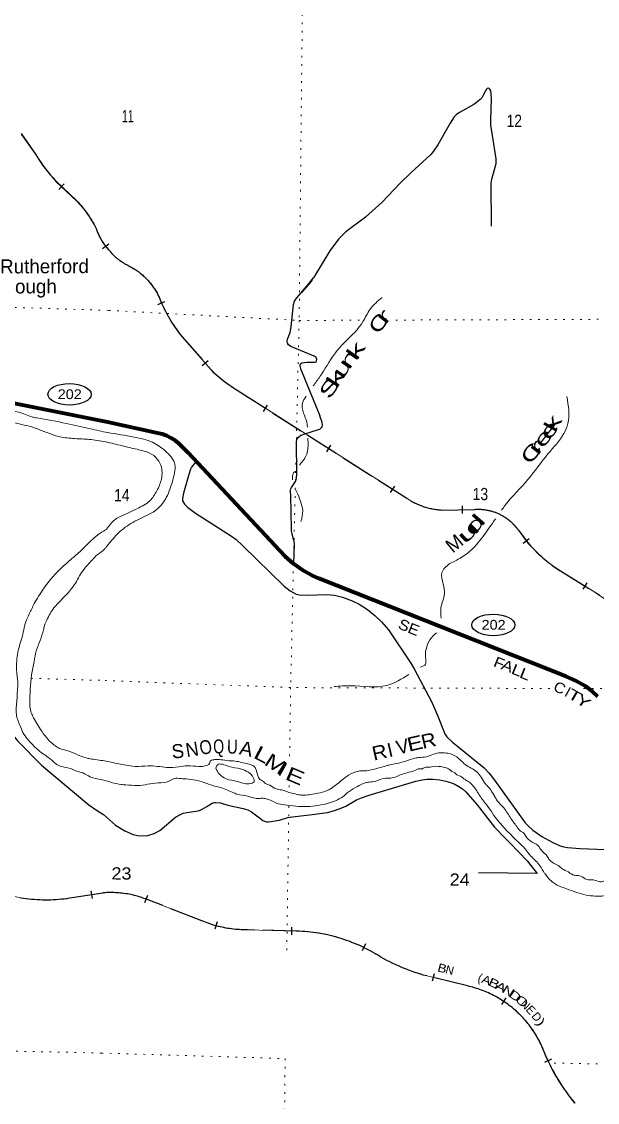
# Model space of a CAD drawing. Header units: feet. Extents: x -248627 to 3, y 0 to 184934.
# Drawn here: x -218540 to -210296, y 16290 to 31777 of the extents above; entities that cross this region are included whole.
import ezdxf
from ezdxf.enums import TextEntityAlignment as Align

# ---------------------------------------------------------------- set-up
doc = ezdxf.new("R2010")
doc.units = ezdxf.units.FT
doc.header["$LTSCALE"] = 80
doc.linetypes.add('DOTTED', pattern=[1.5, 0.3, -1.2])
doc.linetypes.add('LONG_DASHED', pattern=[7.5, 6, -1.5])
for name, color, linetype, lineweight in [('17', 7, 'Continuous', 25), ('23', 7, 'Continuous', 70), ('29', 7, 'Continuous', 25), ('39', 7, 'Continuous', 13), ('41', 7, 'Continuous', 13), ('63', 7, 'Continuous', 25), ('7', 7, 'DOTTED', 13)]:
    doc.layers.add(name, color=color, linetype=linetype, lineweight=lineweight)

msp = doc.modelspace()

# ---------------------------------------------------------------- linework, layer by layer
at = {"layer": '17'}
for centre in [(-217853.82, 26436.1), (-211785.03, 23131.6)]:
    msp.add_ellipse(centre, major_axis=(-309.24, 1), ratio=0.500121, dxfattribs=at)
at = {"layer": '23'}
for points in [[(-217309.57, 26037.42), (-219727.13, 26520.05), (-219737.28, 26521.86), (-219750.65, 26523.83), (-219776.03, 26525.5), (-219801.43, 26524.5), (-219826.6, 26520.86), (-219851.24, 26514.6), (-219875.1, 26505.81), (-219897.91, 26494.57), (-219919.41, 26481), (-219939.38, 26465.26), (-219957.6, 26447.53), (-219973.86, 26427.98), (-219982.96, 26414.36)], [(-210287.62, 22107.37), (-210364.48, 22179.65), (-210467.48, 22252.66), (-210602.37, 22330.23), (-210744.64, 22393.26), (-214283.01, 23797.59), (-214379.61, 23840.62), (-214517.37, 23917.05), (-214646.39, 24007.46), (-214765.25, 24110.86), (-214773.64, 24118.76), (-216154.92, 25595.2), (-216269.91, 25713.62), (-216287.22, 25729.3), (-216341.45, 25771.9), (-216399.83, 25808.6), (-216461.73, 25838.99), (-216526.46, 25862.74), (-216593.33, 25879.6), (-217309.57, 26037.42)]]:
    msp.add_lwpolyline(points, dxfattribs=at)
at = {"layer": '29'}
for p, q in [((-214537.67, 26781.78), (-214267.93, 26128.56)), ((-213288.22, 23059.4), (-212965.34, 22585.93)), ((-213561.49, 20692.88), (-212893.87, 20892.62)), ((-210541.32, 19925.99), (-209526.39, 19886.24))]:
    msp.add_line(p, q, dxfattribs=at)
for points in [[(-211814.39, 28845.84), (-211817.48, 29461.03), (-211808.72, 29520.22), (-211769.27, 29656.16), (-211747.36, 29743.86), (-211745.17, 29776.75), (-211747.36, 29809.63), (-211799.95, 30142.9), (-211819.68, 30294.19), (-211821.87, 30362.15), (-211813.1, 30664.72), (-211815.29, 30741.47), (-211820.77, 30783.12), (-211835.01, 30809.43), (-211847.07, 30818.2), (-211859.12, 30822.59), (-211873.37, 30818.2), (-211883.22, 30809.43), (-211905.14, 30774.35), (-211939.11, 30702), (-211948.97, 30686.65), (-211975.26, 30658.15), (-212008.14, 30629.65), (-212067.3, 30590.17), (-212268.91, 30476.16), (-212319.31, 30441.09), (-212345.61, 30410.39), (-212404.77, 30322.69), (-212580.08, 30011.35), (-212642.54, 29919.26), (-212680.88, 29871.02), (-212965.76, 29607.92), (-213119.16, 29463.21), (-213377.74, 29191.34), (-213614.41, 28976.47), (-213899.29, 28765.99), (-214004.47, 28660.75), (-214127.19, 28494.12), (-214359.48, 28103.85)], [(-214537.67, 26781.78), (-214553.42, 26847.52), (-214552.33, 26859.58), (-214546.74, 26872.43), (-214528.22, 26885.89), (-214524.93, 26886.99), (-214487.68, 26893.56), (-214454.81, 26895.76), (-214338.66, 26895.76), (-214324.43, 26903.43), (-214316.76, 26913.3), (-214312.37, 26941.8), (-214316.76, 26956.05), (-214323.33, 26963.73), (-214349.62, 26981.27), (-214687.09, 27121.59), (-214719.97, 27143.51), (-214735.3, 27167.63), (-214739.69, 27196.13), (-214730.92, 27226.83), (-214695.86, 27321.11), (-214680.52, 27402.23), (-214647.65, 27724.54), (-214632.32, 27770.58), (-214599.44, 27818.81), (-214430.7, 28013.95), (-214359.48, 28103.85)], [(-214382, 28075.61), (-214429.41, 28014.32), (-214533.41, 27897.05)], [(-214693, 25043.32), (-214687.1, 25081.43), (-214677.24, 25101.18), (-214618.07, 25188.88), (-214607.11, 25214.08), (-214602.73, 25238.19), (-214597.25, 25294.1), (-214604.92, 25761.13), (-214601.64, 25781.95), (-214596.16, 25796.2), (-214574.24, 25822.52), (-214540.28, 25848.82), (-214522.75, 25857.59), (-214499.73, 25866.37), (-214289.36, 25929.95), (-214271.83, 25937.62), (-214257.59, 25950.78), (-214246.63, 25960.65), (-214238.96, 25971.61), (-214232.39, 25994.63), (-214234.58, 26030.81), (-214267.93, 26128.56)], [(-216045.13, 25467.08), (-216108.21, 25392.78), (-216123.53, 25362.08), (-216147.65, 25287.54), (-216222.16, 25020.05), (-216237.49, 24943.3), (-216235.29, 24908.22), (-216209.01, 24862.18), (-216162.98, 24818.33), (-216051.23, 24735.02), (-215547.22, 24414.91), (-215466.13, 24355.71), (-215371.9, 24265.82), (-214780.23, 23686.99), (-214694.77, 23621.21), (-214609.31, 23572.98), (-214561.09, 23562.01), (-214447.14, 23559.82), (-214175.41, 23568.59), (-214059.27, 23557.63), (-213947.51, 23529.13), (-213807.26, 23478.7), (-213706.46, 23428.27), (-213585.93, 23353.72), (-213482.94, 23266.02), (-213388.7, 23173.94), (-213288.22, 23059.4)], [(-214693, 25043.32), (-214689.54, 24985.31), (-214682.49, 24509.15)], [(-214682.49, 24509.15), (-214680.53, 24474.1), (-214671.76, 24436.83), (-214647.66, 24348.03), (-214642.18, 24327.2), (-214639.99, 24285.54), (-214647.66, 24012.57)], [(-220850.59, 24200.01), (-220807.01, 24060.19), (-220796.66, 23980.04), (-220792.85, 23300.02), (-220785.35, 23229.27), (-220722.81, 23054.96), (-220586.29, 22677.94), (-220545.29, 22526.2), (-220525.05, 22491.46), (-220495.55, 22464.31), (-220458.98, 22437.16), (-220429.49, 22421.82), (-219381.85, 22398.21), (-219348.83, 22386.41), (-219320.51, 22360.44), (-218597.31, 21471.64), (-218257.53, 21122.25), (-217576.82, 20552.14), (-217468.28, 20476.59), (-217365.78, 20415.65)], [(-212965.34, 22585.93), (-212917.54, 22503.02), (-212667.72, 22025.05), (-212580.07, 21823.33), (-212479.27, 21569), (-212452.97, 21529.53), (-212369.7, 21450.6), (-211918.27, 21082.26), (-211845.96, 21005.53), (-211769.26, 20906.86), (-211330.98, 20297.33), (-211289.34, 20253.49), (-211219.22, 20192.1), (-211089.93, 20100.01), (-210934.34, 20014.5), (-210831.35, 19968.46), (-210778.75, 19953.11), (-210721.78, 19944.34), (-210541.32, 19925.99)], [(-212893.87, 20892.62), (-212805.79, 20913.44), (-212740.04, 20920.01), (-212650.2, 20920.01), (-212553.78, 20911.24), (-212463.93, 20893.7), (-212398.19, 20873.97), (-212336.83, 20847.66), (-212279.86, 20816.97), (-212229.45, 20781.88), (-212181.24, 20738.03), (-212016.89, 20553.86), (-211767.07, 20231.56), (-211613.36, 20068.95)], [(-217365.78, 20415.65), (-217195.11, 20260.06), (-217063.63, 20178.94), (-216945.3, 20128.51), (-216879.55, 20113.17), (-216826.96, 20110.97), (-216734.93, 20115.36), (-216640.69, 20141.67), (-216559.62, 20185.52), (-216336.09, 20378.46), (-216276.93, 20411.35), (-216226.52, 20433.27), (-216173.93, 20444.24), (-216011.77, 20466.16), (-215983.28, 20477.12), (-215954.79, 20490.28), (-215889.05, 20531.94), (-215810.16, 20577.98), (-215783.87, 20588.94), (-215761.95, 20588.94), (-215694.02, 20580.17), (-215586.64, 20549.48), (-215367.5, 20503.43), (-215301.76, 20483.7), (-215249.17, 20455.2), (-215135.22, 20365.31), (-215084.82, 20330.22), (-215032.22, 20310.49), (-215003.74, 20308.3), (-214845.96, 20334.61), (-214727.62, 20371.88), (-214661.88, 20382.85), (-214381.39, 20413.54), (-214162.25, 20444.24), (-214074.59, 20466.16), (-213980.37, 20499.05), (-213899.28, 20536.32), (-213745.89, 20624.03), (-213675.76, 20654.72), (-213561.49, 20692.88)], [(-211613.36, 20068.95), (-211546.43, 20004.3), (-211301.99, 19749.35), (-211160.05, 19570.61), (-211999.48, 19579.34)]]:
    msp.add_lwpolyline(points, dxfattribs=at)
at = {"layer": '39'}
for points in [[(-213379.11, 27823.18), (-213548.94, 27656.45), (-213652.37, 27477.39), (-213796.07, 27298.48), (-213949.72, 27145.81), (-214061.03, 27011.13), (-214269.75, 26689.31), (-214365.51, 26556.4)], [(-220077.01, 26292.27), (-219744.4, 26359.34), (-219388.55, 26316.05), (-219046.64, 26281.08), (-218757.78, 26212.94), (-218585.1, 26181.33), (-218384.95, 26110.92), (-218322.74, 26097.61), (-217897.05, 26018.71), (-217555.97, 25941.47), (-217306.54, 25887.46)], [(-214465.96, 26409.82), (-214518.95, 26315.22), (-214503.45, 26168), (-214449.82, 25988.4), (-214448.71, 25963.91)], [(-211666.91, 24775.18), (-211615.37, 24847.59), (-211291.7, 25213.36), (-211004.25, 25583.29), (-210775.52, 25874.79), (-210718.56, 26015.71), (-210733.07, 26404.83)], [(-219171.23, 26015.93), (-219157.09, 26096.06), (-219038.35, 26087.66), (-218887.42, 26076.61), (-218648.53, 26029.59), (-218359.75, 25957.43), (-218049.65, 25842.56), (-217967.41, 25822.82), (-217750.21, 25800.39), (-217546.28, 25788.02), (-217304.33, 25746.7)], [(-217309.56, 25887.83), (-216929.21, 25823.68), (-216665.74, 25748.17), (-216479.01, 25620.52), (-216352.82, 25456.79), (-216371.91, 25223.01), (-216469.66, 24955.23), (-216589.1, 24800.42), (-216887.8, 24632.13), (-217107.86, 24489.77), (-217325.43, 24252.47)], [(-217309.56, 25748.43), (-217070.71, 25691.12), (-216859.48, 25642), (-216712.68, 25597.14), (-216594.26, 25504), (-216538.34, 25390.91), (-216543.14, 25203.45), (-216614.32, 25032.34), (-216721.6, 24895.63), (-216913.34, 24785.43), (-217070.71, 24711.39), (-217205.91, 24639.29), (-217324.3, 24502.93)], [(-214441.61, 25807.37), (-214438.75, 25744.44), (-214465.68, 25559.07), (-214563.29, 25421.27)], [(-214633.29, 25329.96), (-214656.08, 25287.58), (-214659.67, 25211.06)], [(-214620.11, 25070.15), (-214600.73, 25035.4), (-214548.91, 24906.2), (-214515.24, 24769), (-214540.05, 24613.86)], [(-212531.75, 23227.15), (-212535.58, 23377.17), (-212484.42, 23578.58), (-212503.98, 23717.75), (-212523.45, 23879.09), (-212444.49, 23983.64), (-212289.09, 24071.8), (-212121.48, 24188.14), (-211937.39, 24395.14), (-211754.81, 24651.68)], [(-217321.95, 24504.51), (-217385.47, 24466.51), (-217707.48, 24181.01), (-217857.19, 24049.11), (-218161.53, 23739.1), (-218229.9, 23643.83), (-218358.91, 23437.02), (-218430.33, 23289.48), (-218480.89, 23177.76), (-218535.92, 22941.31), (-218572.42, 22827.28), (-218611.49, 22582.47), (-218609.99, 22453.61), (-218599.68, 22362.81), (-218616.09, 21938.38), (-218616.57, 21914.23), (-218615.69, 21855.84), (-218560.59, 21685.65), (-218522.13, 21592.29), (-218455.5, 21496.35), (-218348.98, 21379.5), (-218283.61, 21321.83), (-218108.8, 21193.56), (-218053.3, 21146.15), (-217977.54, 21104.39), (-217847.12, 21075.63), (-217765.21, 21039.78), (-217665, 21011.63), (-217557.25, 20957.15), (-217360.56, 20906.95)], [(-217325.43, 24252.47), (-217354.12, 24216.27), (-217456.46, 24135.77), (-217592.3, 23991.51), (-217645.86, 23932.19), (-217770.77, 23729.33), (-217886.58, 23578.64), (-218078, 23375.09), (-218180.14, 23201.98), (-218214, 23120.11), (-218227.27, 23059.98), (-218329.86, 22762.08), (-218361.15, 22605.68), (-218397.13, 22415.16), (-218421.36, 22002.96), (-218420.18, 21960.66), (-218401.78, 21871.73), (-218368.87, 21802.63), (-218251.8, 21607.05), (-218159.42, 21488.46), (-218072.29, 21410.24), (-218006.64, 21366.67), (-217898.51, 21332.3), (-217614.44, 21226.01), (-217560.24, 21214.88), (-217353.76, 21183.47)], [(-212831.14, 22528.39), (-212756.37, 22569.56), (-212754.08, 22638.09), (-212749.44, 22785.24), (-212694.54, 22916.08), (-212601.35, 23018.31)], [(-214064.5, 22249.56), (-213826.86, 22258.81), (-213309.34, 22265.07), (-212993.94, 22423.24)], [(-217353.76, 21183.47), (-217256.45, 21164.03), (-217043.19, 21120.96), (-216916.4, 21104.39), (-216727.09, 21111.79), (-216594.22, 21105.28), (-216463.41, 21088.69), (-216290.2, 21100.19), (-216165.3, 21113.86), (-216004.26, 21103.22), (-215951.9, 21105.05), (-215877.32, 21122.94), (-215851.05, 21145.02), (-215840.84, 21179.26), (-215826.71, 21189.29), (-215814.61, 21193.28), (-215764.23, 21203.18), (-215685.71, 21200.89), (-215575.03, 21184.38), (-215504.56, 21182.12), (-215321.48, 21145.19), (-215243.04, 21122.74), (-215196.88, 21086.3), (-215165.04, 20995.47), (-215147.12, 20947.02), (-215127.1, 20918.73), (-215098.96, 20904.52), (-215048.82, 20857.98), (-215012.62, 20845.76), (-214918.2, 20793.02), (-214859.89, 20772.65), (-214781.42, 20758.27), (-214733.45, 20737.65), (-214648.7, 20715.47), (-214550.12, 20694.97), (-214495.76, 20692.76), (-214300.33, 20720.31), (-214167.28, 20758.14), (-214116.83, 20784.17), (-213941.1, 20918.63), (-213894.64, 20954.75), (-213755.41, 21026.84), (-213674.81, 21040.67), (-213640.58, 21040.55), (-213293.92, 21119.98), (-213267.71, 21125.93), (-213170.99, 21143.74), (-212925.04, 21215.46), (-212854.5, 21231.34), (-212743.71, 21241.03), (-212689.26, 21261), (-212596.51, 21292.93), (-212483.72, 21298.59), (-212439.45, 21292.38), (-212365.03, 21271.97), (-212258.62, 21197.01), (-212188.41, 21132.25), (-212021.73, 21024.83), (-211959.61, 20950.02), (-211901.6, 20857.09), (-211849.48, 20800.46), (-211771.44, 20681.25), (-211763.44, 20669.13), (-211729.44, 20612.56), (-211637.23, 20511.44), (-211533.17, 20355.86), (-211439.06, 20226.51), (-211378.9, 20165.82), (-211356.8, 20155.67), (-211338.77, 20131.41), (-211262.63, 20040.43), (-211130.1, 19951.27), (-211118.1, 19933.08), (-211074.04, 19874.47), (-211033.9, 19842.07), (-210967.83, 19749.11), (-210859.37, 19684.23), (-210845.31, 19674.1), (-210783.08, 19627.51), (-210688.66, 19576.79), (-210672.96, 19564.07), (-210662.55, 19558.55), (-210602.21, 19542.21), (-210535.81, 19531.9), (-210447.41, 19483.21), (-210374.93, 19480.95), (-210203.86, 19462.21), (-210177.56, 19490.34), (-210114.93, 19542.53), (-210096.55, 19604.96), (-210122.28, 19713.91), (-210112.14, 19732.02), (-210009.25, 19778.02), (-209922.6, 19793.85), (-209874.25, 19801.75), (-209801.78, 19795.44), (-209719.43, 19746.78)], [(-217360.56, 20906.95), (-217251.59, 20875.74), (-217114.8, 20845.02), (-217048.37, 20840.76), (-216883.3, 20830.11), (-216585.13, 20869.39), (-216429.99, 20891.02), (-216357.35, 20929.07), (-216255.61, 20928.94), (-216182.5, 20924.64), (-215924.66, 20873.13), (-215777.88, 20822.22), (-215687.36, 20799.73), (-215502.42, 20724.5), (-215446.12, 20704.14), (-215321.37, 20681.53), (-215220.81, 20652.96), (-215140.3, 20644.61), (-215126.2, 20646.58), (-215067.81, 20646.38), (-215009.47, 20632.06), (-214888.88, 20577.21), (-214780.24, 20554.66), (-214452.14, 20529.32), (-214299.7, 20544.44), (-214131.48, 20581.24), (-213917.88, 20688.73), (-213877.46, 20724.88), (-213760.36, 20801.07), (-213647.36, 20859.14), (-213592.93, 20875.08), (-213562.71, 20879.01), (-213470.03, 20892.79), (-213347.04, 20932.68), (-213254.4, 20936.39), (-213087.03, 20994.27), (-212901.56, 21050.07), (-212816.9, 21069.93), (-212798.79, 21067.85), (-212788.68, 21077.9), (-212736.27, 21091.83), (-212569.09, 21105.36), (-212464.47, 21084.83), (-212446.36, 21080.74), (-212378.1, 21032.12), (-212335.9, 21011.81), (-212295.77, 20977.4), (-212257.57, 20963.16), (-212189.31, 20914.54), (-212171.23, 20904.39), (-212056.34, 20803.34), (-211966.98, 20664.04), (-211862.68, 20528.36), (-211776.62, 20403.07), (-211617.4, 20211.95), (-211528.03, 20117.33), (-211378.21, 19972.76), (-211333.53, 19928.08), (-211304.61, 19888.65), (-211247.43, 19818.63), (-211119.13, 19681.1), (-211051.12, 19572), (-211041.11, 19557.86), (-210956.93, 19462.82), (-210900.72, 19420.29), (-210788.18, 19367.48), (-210685.64, 19330.84), (-210424.19, 19255.33), (-210301.4, 19244.83), (-210124.06, 19280.5), (-210097.8, 19300.56), (-210047.21, 19362.88), (-209964.28, 19451.29), (-209923.91, 19475.34), (-209805.1, 19478.96), (-209787, 19472.85), (-209712.67, 19432.27), (-209638.58, 19331.22), (-209558.38, 19248.28), (-209522.36, 19193.73), (-209440.27, 19078.54), (-209396.46, 18961.46), (-209384.61, 18904.97), (-209386.74, 18876.76), (-209403.58, 18697.4), (-209399.66, 18671.18), (-209377.67, 18634.82), (-209345.58, 18602.45), (-209309.6, 18537.82), (-209223.94, 18313.75), (-209214.01, 18281.46), (-209072.9, 17841.68), (-209004.13, 17415.9), (-208970.52, 17264.59), (-208953.51, 16992.39), (-208939.74, 16913.72), (-208928.35, 16746.36)], [(-215760.72, 21078.18), (-215736.35, 21126.48), (-215575.36, 21103.74), (-215404.35, 21068.88), (-215297.82, 21022.14), (-215219.64, 20937.2), (-215211.81, 20884.76), (-215284.42, 20854.77), (-215453.41, 20889.63), (-215610.32, 20926.46), (-215708.71, 20993.33), (-215760.72, 21078.18)]]:
    msp.add_spline(points, degree=3, dxfattribs=at)
at = {"layer": '63', "lineweight": 13}
for p, q in [((-218539.91, 30157.52), (-218343.62, 29875.43)), ((-216273.58, 27296.17), (-215827.51, 26785.5)), ((-215452.06, 26494.51), (-212966.6, 24908.73)), ((-212517.17, 24776.49), (-212062.22, 24785.86)), ((-210825.46, 23905.3), (-210333.79, 23601.58)), ((-217374.15, 19293.5), (-217817.75, 19224.22)), ((-215957.39, 18893.77), (-216742.61, 19197.21)), ((-214606.69, 18744.8), (-215306.07, 18763.57)), ((-212157.53, 17959.55), (-212788.69, 18115.99))]:
    msp.add_line(p, q, dxfattribs=at)
at = {"layer": '63'}
for p, q in [((-218006.6, 29371.34), (-217930.95, 29452.03)), ((-217380.75, 28525.78), (-217293.32, 28593.55)), ((-216589.67, 27723.63), (-216488.27, 27767.81)), ((-215952.66, 26847.46), (-215869.36, 26920.22)), ((-215076.92, 26188.61), (-215017.43, 26281.85)), ((-214171.62, 25614.1), (-214112.12, 25707.34)), ((-213257.67, 25027.88), (-213198.17, 25121.13)), ((-212226.25, 24728.97), (-212228.52, 24839.56)), ((-211360.05, 24304.71), (-211271.85, 24371.46)), ((-210500.55, 23641.71), (-210442.42, 23735.81)), ((-217524.97, 19213.16), (-217542.04, 19322.44)), ((-216738.8, 19253.2), (-216779.26, 19150.25)), ((-215741.08, 18876.2), (-215771.37, 18769.82)), ((-214674.83, 18800.15), (-214677.8, 18689.58)), ((-213615.31, 18560.03), (-213663.89, 18460.65)), ((-212635.06, 18133.03), (-212661.67, 18025.67)), ((-211607.2, 17786.15), (-211668.9, 17694.34)), ((-210951.91, 16907.44), (-211052.18, 16860.75))]:
    msp.add_line(p, q, dxfattribs=at)
at = {"layer": '63', "linetype": 'LONG_DASHED'}
for points in [[(-218548.12, 30171.37), (-218539.01, 30158.15), (-218342.7, 29876.04), (-218317.89, 29836.89), (-218292.34, 29798.56), (-218266.11, 29760.65), (-218239.29, 29722.8), (-218211.72, 29685.72), (-218183.61, 29649.3), (-218154.91, 29612.93), (-218125.47, 29577.35), (-218095.48, 29542.41), (-218064.68, 29507.68), (-218042.78, 29483.68), (-217752.33, 29211.36), (-217739.2, 29196.78), (-217731.13, 29187.85), (-217710.09, 29164.15), (-217689.35, 29139.86), (-217669.25, 29115.23), (-217649.49, 29090.44), (-217630.03, 29065.06), (-217611.14, 29039.59), (-217592.65, 29013.69), (-217574.72, 28987.3), (-217557.2, 28960.9), (-217540.07, 28934.07), (-217523.5, 28906.76), (-217507.34, 28879.42), (-217491.66, 28851.83), (-217476.49, 28823.65), (-217472.04, 28809.68), (-217467.31, 28795.99), (-217462.36, 28782.37), (-217457.22, 28768.73), (-217451.77, 28755.26)], [(-217451.77, 28755.26), (-217446.13, 28741.94), (-217440.3, 28728.6), (-217434.18, 28715.44), (-217427.84, 28702.43), (-217421.23, 28689.42), (-217414.44, 28676.63), (-217407.5, 28663.9), (-217400.23, 28651.27), (-217392.78, 28638.87), (-217385.08, 28626.55), (-217377.26, 28614.34), (-217369.11, 28602.25), (-217360.86, 28590.37), (-217352.29, 28578.57), (-217343.62, 28567), (-217334.7, 28555.49), (-217325.59, 28544.22), (-217316.27, 28533.1), (-217306.81, 28522.12), (-217297.07, 28511.3), (-217288.31, 28501.84)], [(-217286.2, 28500.99), (-217277.87, 28490.47), (-217269.35, 28480.21), (-217260.65, 28470.09), (-217251.78, 28460), (-217242.72, 28450.16), (-217233.52, 28440.52), (-217224.15, 28430.92), (-217214.6, 28421.56), (-217204.91, 28412.42), (-217194.99, 28403.35), (-217184.98, 28394.53), (-217174.85, 28385.82), (-217164.48, 28377.3), (-217154.03, 28369.04), (-217143.39, 28360.92), (-217132.68, 28352.95), (-217121.73, 28345.17), (-217110.75, 28337.61), (-217099.53, 28330.23), (-217088.29, 28323.08), (-217076.85, 28316.06), (-217065.35, 28309.31), (-217053.7, 28302.76), (-217041.97, 28296.36), (-217030.06, 28290.21), (-217022.85, 28286.58), (-217019.07, 28284.77), (-217004.19, 28277.32), (-216989.37, 28269.54), (-216974.69, 28261.58), (-216960.09, 28253.37), (-216945.76, 28244.82), (-216931.45, 28236.06), (-216917.34, 28227.1), (-216903.42, 28217.84), (-216889.72, 28208.37), (-216876.11, 28198.64), (-216862.64, 28188.75), (-216849.42, 28178.53), (-216836.35, 28168.12), (-216823.45, 28157.44), (-216810.69, 28146.58), (-216798.23, 28135.48), (-216785.92, 28124.2), (-216773.81, 28112.72), (-216761.89, 28100.94), (-216750.23, 28089.04), (-216738.65, 28076.89), (-216727.44, 28064.58), (-216716.31, 28052.01), (-216705.53, 28039.28), (-216694.88, 28026.38), (-216684.49, 28013.37), (-216674.28, 28000.05), (-216664.42, 27986.57), (-216654.74, 27973.02), (-216645.23, 27959.17), (-216636.02, 27945.28), (-216627.04, 27931.18), (-216618.36, 27916.84), (-216609.89, 27902.51), (-216601.65, 27887.96), (-216593.71, 27873.17), (-216585.98, 27858.39), (-216578.52, 27843.48), (-216571.35, 27828.3), (-216561.16, 27803.04), (-216546.19, 27767.05), (-216530.68, 27731.47), (-216514.38, 27695.94), (-216497.35, 27660.95), (-216479.98, 27626.22), (-216461.8, 27591.54), (-216443.22, 27557.44), (-216423.98, 27523.58), (-216403.88, 27490.08), (-216383.57, 27457.02), (-216362.59, 27424.19), (-216340.76, 27391.73), (-216318.71, 27359.7), (-216296.13, 27328.09), (-216272.72, 27296.86), (-215826.71, 26786.26), (-215799.87, 26760.47), (-215772.55, 26735.41), (-215744.79, 26710.81), (-215716.57, 26686.36), (-215687.92, 26662.68), (-215658.97, 26639.6), (-215629.57, 26616.68), (-215599.74, 26594.52), (-215569.61, 26572.96), (-215538.88, 26551.72), (-215508.02, 26531.22), (-215476.85, 26511.04), (-215451.48, 26495.44), (-212966.03, 24909.67), (-212950.83, 24901.03), (-212935.49, 24892.78), (-212919.99, 24884.8)], [(-212919.99, 24884.8), (-212904.32, 24876.93), (-212888.54, 24869.46), (-212872.68, 24862.29), (-212856.64, 24855.26), (-212840.49, 24848.62), (-212824.28, 24842.3), (-212807.83, 24836.17), (-212791.4, 24830.42), (-212774.87, 24824.83), (-212758.15, 24819.59), (-212741.45, 24814.72), (-212724.6, 24810.09), (-212707.72, 24805.7), (-212690.66, 24801.65), (-212673.67, 24797.88), (-212656.48, 24794.45), (-212639.37, 24791.29), (-212622.1, 24788.4), (-212604.86, 24785.86), (-212587.55, 24783.64), (-212570.23, 24781.63), (-212552.8, 24780.04), (-212535.35, 24778.66), (-212517.93, 24777.63), (-212517.15, 24777.59), (-212062.27, 24786.96), (-212050.04, 24787.91), (-212037.82, 24788.57), (-212025.6, 24789.03), (-212013.28, 24789.35), (-212001, 24789.38), (-211988.79, 24789.2), (-211976.49, 24788.88), (-211964.23, 24788.28), (-211952.03, 24787.47), (-211939.74, 24786.44), (-211927.57, 24785.19), (-211915.39, 24783.81), (-211903.19, 24782.15), (-211891.11, 24780.26), (-211879.03, 24778.16), (-211866.99, 24775.92), (-211854.92, 24773.4), (-211842.99, 24770.72), (-211831.03, 24767.77), (-211819.2, 24764.66), (-211807.36, 24761.35), (-211795.63, 24757.81), (-211783.97, 24754.05), (-211772.36, 24750.15), (-211760.79, 24745.96), (-211749.28, 24741.64), (-211737.9, 24737.08), (-211726.58, 24732.38), (-211715.37, 24727.38), (-211704.22, 24722.25), (-211693.2, 24716.96), (-211682.23, 24711.45), (-211671.38, 24705.73), (-211660.59, 24699.78), (-211649.93, 24693.75), (-211639.39, 24687.44), (-211628.97, 24680.97), (-211618.62, 24674.35), (-211608.46, 24667.58), (-211598.35, 24660.52), (-211588.37, 24653.38), (-211578.58, 24646.02), (-211568.87, 24638.57), (-211559.26, 24630.83), (-211549.87, 24623.01), (-211540.6, 24615.04), (-211531.38, 24606.84), (-211522.43, 24598.49), (-211513.54, 24590.06), (-211504.85, 24581.4), (-211496.22, 24572.6), (-211487.86, 24563.7), (-211479.62, 24554.58), (-211471.52, 24545.38), (-211463.54, 24536.02), (-211455.84, 24526.51), (-211448.19, 24516.85), (-211440.75, 24507.1), (-211433.51, 24497.19), (-211427, 24487.99), (-211284.14, 24299.22), (-211249.91, 24262.04), (-211226.54, 24236.41), (-211202.72, 24211.47), (-211178.46, 24186.91), (-211153.78, 24162.47), (-211128.63, 24138.73), (-211103.17, 24115.51), (-211077.3, 24092.42), (-211050.96, 24070), (-211024.32, 24048.14), (-210997.09, 24026.52), (-210969.7, 24005.59), (-210942.01, 23984.93)], [(-210942.01, 23984.93), (-210913.73, 23964.8), (-210885.28, 23945.36), (-210856.38, 23926.32), (-210827.33, 23907.7), (-210824.89, 23906.24), (-210333.2, 23602.51), (-210298.58, 23580.3), (-210264.66, 23557.43)], [(-218551.52, 19223.16), (-218513.16, 19217.09), (-218474.42, 19211.84), (-218435.91, 19207.18), (-218397.04, 19203.34), (-218358.38, 19200.08), (-218319.45, 19197.43), (-218280.65, 19195.57), (-218241.77, 19194.42), (-218202.92, 19193.77), (-218163.91, 19194.02), (-218124.91, 19194.76), (-218086.05, 19196.31), (-218047.21, 19198.35), (-218008.4, 19201.39), (-217969.62, 19204.91), (-217931.06, 19209.04), (-217892.43, 19213.87), (-217853.92, 19219.49), (-217817.92, 19225.31), (-217375.81, 19292.27)], [(-213445.64, 18402.13), (-213480.68, 18423.1), (-213515.96, 18443.6), (-213551.74, 18463.18), (-213587.76, 18482.29), (-213624.26, 18500.72), (-213661.01, 18518.69), (-213698.02, 18535.72), (-213735.27, 18552.29), (-213772.77, 18568.17), (-213810.76, 18583.36), (-213848.76, 18597.85), (-213887.25, 18611.88), (-213925.75, 18624.98), (-213964.74, 18637.61), (-214003.74, 18649.31), (-214042.99, 18660.56), (-214082.26, 18671.1), (-214122.01, 18680.95), (-214161.79, 18689.88), (-214201.58, 18698.32), (-214241.85, 18706.08), (-214281.91, 18713.13), (-214322.21, 18719.49), (-214362.77, 18724.92), (-214403.11, 18729.88), (-214443.7, 18734.13), (-214484.55, 18737.46), (-214525.18, 18740.32), (-214565.82, 18742.47), (-214606.72, 18743.7), (-215306.07, 18762.47), (-215315.15, 18762.3), (-215342.64, 18762.37), (-215370.14, 18762.79), (-215397.6, 18763.71), (-215425.16, 18765.18), (-215452.52, 18767.09), (-215480.05, 18769.41), (-215507.34, 18772.32), (-215534.79, 18775.64), (-215561.98, 18779.54), (-215589.2, 18783.78), (-215616.22, 18788.47), (-215643.35, 18793.71), (-215670.23, 18799.54), (-215696.98, 18805.65), (-215723.82, 18812.31), (-215750.34, 18819.36), (-215776.82, 18826.9), (-215803.19, 18835.08), (-215829.28, 18843.49), (-215855.34, 18852.39), (-215881.29, 18861.94), (-215906.96, 18871.71), (-215932.45, 18881.91), (-215957.8, 18892.75), (-216743.01, 19196.19), (-216765.92, 19205.19), (-216788.9, 19213.61), (-216812.05, 19221.65), (-216835.42, 19229.48), (-216858.87, 19236.73), (-216882.35, 19243.54), (-216906.06, 19250.14), (-216929.85, 19256.16), (-216953.66, 19261.75), (-216977.77, 19266.98), (-217001.77, 19271.73), (-217025.88, 19276.22), (-217050.19, 19280.17), (-217074.39, 19283.64), (-217098.76, 19286.72), (-217123.1, 19289.48), (-217147.64, 19291.71), (-217172.03, 19293.58), (-217196.63, 19294.93), (-217221.08, 19295.92), (-217245.68, 19296.51), (-217270.16, 19296.61), (-217294.69, 19296.26), (-217319.18, 19295.6), (-217343.75, 19294.37), (-217368.3, 19292.82), (-217373.97, 19292.36)], [(-210617.27, 16279.94), (-210649.28, 16319.13), (-210680.2, 16358.84), (-210710.45, 16399.09), (-210740.44, 16439.94), (-210769.37, 16481.3), (-210797.43, 16522.99), (-210825.23, 16565.27), (-210851.96, 16608.07), (-210877.83, 16651.19), (-210903.22, 16695.09), (-210927.57, 16739.09), (-210951.47, 16783.46), (-210974.49, 16828.57), (-210996.47, 16873.79), (-211017.78, 16919.55), (-211038.46, 16965.47), (-211058.25, 17012.12), (-211077.22, 17058.69), (-211085.09, 17079.13), (-211085.1, 17079.14), (-211096.09, 17103.52), (-211107.37, 17127.73), (-211119.04, 17151.55), (-211131.34, 17175.35), (-211143.86, 17198.88), (-211156.94, 17222.07), (-211170.18, 17245.14), (-211184.09, 17268.04), (-211198.25, 17290.53), (-211212.77, 17312.78), (-211227.76, 17334.98), (-211243.19, 17356.66), (-211258.81, 17378.21), (-211274.96, 17399.42), (-211291.45, 17420.53), (-211308.22, 17441.09), (-211325.5, 17461.44), (-211343, 17481.54), (-211360.86, 17501.39), (-211379.14, 17520.72), (-211397.76, 17539.97), (-211416.63, 17558.79), (-211435.89, 17577.23), (-211455.4, 17595.27), (-211475.28, 17613.06), (-211495.36, 17630.59), (-211515.89, 17647.59), (-211536.61, 17664.32), (-211557.75, 17680.68), (-211579.09, 17696.75), (-211600.71, 17712.27), (-211622.55, 17727.53), (-211644.63, 17742.37), (-211667.11, 17756.83), (-211689.69, 17770.84), (-211712.64, 17784.61), (-211735.71, 17797.79), (-211759.14, 17810.74), (-211782.71, 17823.09), (-211806.49, 17835.18), (-211830.37, 17846.81), (-211854.65, 17858.07), (-211879.05, 17868.72), (-211903.53, 17879.08), (-211928.4, 17889.06), (-211953.21, 17898.55), (-211978.27, 17907.63), (-212003.62, 17916.15), (-212028.89, 17924.33), (-212054.39, 17932.1), (-212080.18, 17939.31), (-212105.89, 17946.18), (-212131.68, 17952.61), (-212157.78, 17958.48), (-212788.97, 18114.93), (-212808.54, 18120.58), (-212856, 18135.17), (-212902.87, 18150.76), (-212949.48, 18166.83), (-212996.15, 18183.92), (-213042.15, 18201.62), (-213087.99, 18220.19), (-213133.51, 18239.88), (-213178.51, 18259.93), (-213223.33, 18280.86), (-213267.83, 18302.92), (-213311.81, 18325.31), (-213355.37, 18348.46), (-213398.64, 18372.75), (-213411.08, 18380.71), (-213445.64, 18402.13)]]:
    msp.add_lwpolyline(points, dxfattribs=at)
at = {"layer": '63', "lineweight": 13}
for points in [[(-218043.56, 29482.91), (-217753.12, 29210.59), (-217740.02, 29196.04)], [(-211427.89, 24487.34), (-211284.99, 24298.51), (-211250.72, 24261.3)]]:
    msp.add_lwpolyline(points, dxfattribs=at)
for centre, radius, start, end in [((-216099.27, 31280.17), 2647.72, 212.04235, 222.7495), ((-219086.75, 27968.96), 1821.92, 27.96168, 42.3386), ((-216682.5, 29072.01), 833.03, 197.3769, 223.26351), ((-216682.72, 28973.27), 767.4, 218.04677, 243.65065), ((-217439.72, 27424.33), 956.63, 24.94969, 64.19787), ((-214494.47, 28645.73), 2233.06, 201.48476, 217.18233), ((-214342.64, 28313.65), 2130.75, 225.82291, 238.62262), ((-212466.98, 25776.91), 1001.68, 240.08031, 267.12777), ((-212003.98, 24086.41), 701.88, 34.83632, 94.75969), ((-209777.91, 25588.65), 1982.67, 222.02627, 238.10597), ((-211590.78, 21616.96), 2349.2, 41.30348, 57.65134), ((-218191.38, 21423.84), 2231.13, 245.70647, 279.64029), ((-217264.87, 17890.38), 1407.33, 68.21661, 94.44996), ((-215329.71, 20339.54), 1576.14, 246.53176, 270.85921), ((-214663.43, 16406.35), 2339.15, 57.25156, 88.60995), ((-211997.67, 20835.86), 2832.56, 240.37015, 253.78393), ((-212484.28, 16466.25), 1528.63, 23.6575, 77.65779), ((-208388.44, 18121.15), 2889.88, 201.12474, 219.55946)]:
    msp.add_arc(centre, radius, start, end, dxfattribs=at)
at = {"layer": '7'}
for p, q in [((-217293.7, 27638.79), (-220035.68, 27723.86)), ((-217293.7, 27638.79), (-214566.13, 27494.58)), ((-214566.13, 27494.58), (-213623.31, 27498.1)), ((-213184.27, 27499.74), (-209181.98, 27514.69)), ((-218403.83, 22366.47), (-217345.83, 22336.05)), ((-214688.44, 22233.48), (-217345.83, 22336.05)), ((-214688.44, 22233.48), (-214703.48, 21211.3)), ((-210978.41, 22220.94), (-214688.44, 22233.48)), ((-209272.23, 22215.18), (-210549.33, 22219.5)), ((-214709.02, 20832.42), (-214710.34, 20745.67)), ((-214713.44, 20534.82), (-214745.2, 18377.27)), ((-217396.83, 16997.04), (-220051.79, 17055.03)), ((-217396.83, 16997.04), (-214766.68, 16917.8)), ((-214766.68, 16917.8), (-214820.3, 11712.9)), ((-210917.31, 16852.48), (-209427.29, 16827.19))]:
    msp.add_line(p, q, dxfattribs=at)
msp.add_lwpolyline([(-214305.47, 38053.6), (-214511.91, 32844.62), (-214566.13, 27494.58), (-214688.44, 22233.48)], dxfattribs=at)

# ---------------------------------------------------------------- texts
at = {"layer": '17', "width": 1.1}
for p in [(-217850.92, 26367.79), (-211782.12, 23063.29)]:
    msp.add_text('202', height=140, dxfattribs=at).set_placement(p, align=Align.CENTER)
at = {"layer": '17'}
for s, rotation, width, p in [('S', 338.353, 1.15, (-213090.93, 23057.06)), ('E', 338.353, 1.15, (-212952.9, 22998.95)), ('F', 338.353, 1.2, (-211728.66, 22516.52)), ('A', 338.353, 1.2, (-211610.98, 22472.61)), ('L', 338.353, 1.3, (-211474.61, 22412.42)), ('L', 338.353, 1.3, (-211356.97, 22356.95)), ('C', 335.353, 1.1, (-210867.66, 22161.65)), ('T', 330.098, 1.55, (-210658.92, 22051.65)), ('Y', 324.67, 1.5, (-210540.24, 21976.13))]:
    msp.add_text(s, height=150.9, rotation=rotation, dxfattribs=dict(at, width=width)).set_placement(p, align=Align.CENTER)
msp.add_text('I', height=150.9, rotation=331.105, dxfattribs=at).set_placement((-210755.57, 22105.58), align=Align.CENTER)
at = {"layer": '41'}
for s, height, rotation, p in [('Rutherford', 201.2, 0.225, (-218848.28, 28167.66)), ('Slough', 201.2, 0.225, (-218873.26, 27879.52)), ('M', 200, 39.379, (-212367.62, 24152.37)), ('S', 200, 5.695, (-216382.49, 21215.69)), ('I', 200, 12.897, (-213279.97, 21234.4)), ('V', 200, 12.806, (-213150.94, 21272.41))]:
    msp.add_text(s, height=height, rotation=rotation, dxfattribs=at).set_placement(p)
for s, rotation, width, p in [('C', 54.464, 1.45, (-213430.03, 27284.3)), ('r', 51.833, 1.95, (-213332.65, 27421.85)), ('k', 55.821, 1.85, (-213744.2, 26905.33)), ('n', 55.276, 1.75, (-213849.98, 26777.43)), ('k', 57.145, 1.8, (-214027.34, 26510.97)), ('u', 56.555, 1.75, (-213941.98, 26646.65)), ('S', 55.493, 1.65, (-214135.14, 26350.55)), ('k', 60.521, 1.65, (-210902.06, 25875.04)), ('e', 51.893, 1.75, (-210989.76, 25762.65)), ('e', 51.863, 1.75, (-211077.97, 25650.15)), ('C', 52.15, 1.55, (-211257.49, 25416.23)), ('r', 52.178, 1.95, (-211151.31, 25547.6)), ('d', 48.805, 2.05, (-212080.73, 24389.92)), ('u', 43.657, 2.15, (-212196.24, 24276.97)), ('E', 12.981, 1.25, (-212995.34, 21314.28)), ('R', 12.738, 1.1, (-212795.01, 21354.82)), ('N', 9.662, 0.95, (-216172.96, 21234.41)), ('O', 10.275, 0.85, (-215973.93, 21266.46)), ('Q', 2.547, 0.75, (-215792.01, 21287.66)), ('U', 358.648, 0.8, (-215601.84, 21289.14)), ('A', 347.737, 1.05, (-215434.94, 21279.66)), ('L', 332.596, 1.45, (-215236.67, 21235.26)), ('R', 12.904, 1.1, (-213497.28, 21187.02)), ('M', 327.143, 1.35, (-215081.66, 21137.97)), ('I', 330.703, 1.2, (-214890.53, 20996.03)), ('E', 337.075, 1.45, (-214780.98, 20925.32))]:
    msp.add_text(s, height=200, rotation=rotation, dxfattribs=dict(at, width=width)).set_placement(p)
at = {"layer": '63'}
for s, rotation, width, p in [('B', 346.079, 1.2, (-212593.76, 18169.57)), ('A', 339.679, 1.2, (-211966.18, 18009.07)), ('B', 335.821, 1.45, (-211870.42, 17973.55)), ('A', 331.929, 1.4, (-211771.27, 17925.46)), ('N', 328.23, 1.4, (-211671.43, 17877.35)), ('D', 324.274, 1.55, (-211580.16, 17819.53)), ('O', 320.505, 1.5, (-211488.08, 17753.21)), (')', 305.675, 1.5, (-211176.67, 17435.28))]:
    msp.add_text(s, height=120, rotation=rotation, dxfattribs=dict(at, width=width)).set_placement(p)
for s, rotation, p in [('N', 346.079, (-212479.92, 18141.35)), ('(', 342.392, (-212018.51, 18025.71)), ('N', 316.772, (-211409.3, 17688.2)), ('E', 312.677, (-211329.41, 17613.03)), ('D', 308.623, (-211247.42, 17523.99))]:
    msp.add_text(s, height=120, rotation=rotation, dxfattribs=at).set_placement(p)
at = {"layer": '7'}
for s, width, p in [('11', 0.65, (-217104.4, 30333.32)), ('12', 0.85, (-211597.29, 30268.53)), ('13', 0.85, (-212082.07, 24920.22)), ('14', 0.85, (-217215.89, 24904.16)), ('23', 1.1, (-217253.91, 19484.05)), ('24', 1.1, (-212411.08, 19395.75))]:
    msp.add_text(s, height=175, rotation=359.8, dxfattribs=dict(at, width=width)).set_placement(p)

doc.saveas('drawing.dxf')
